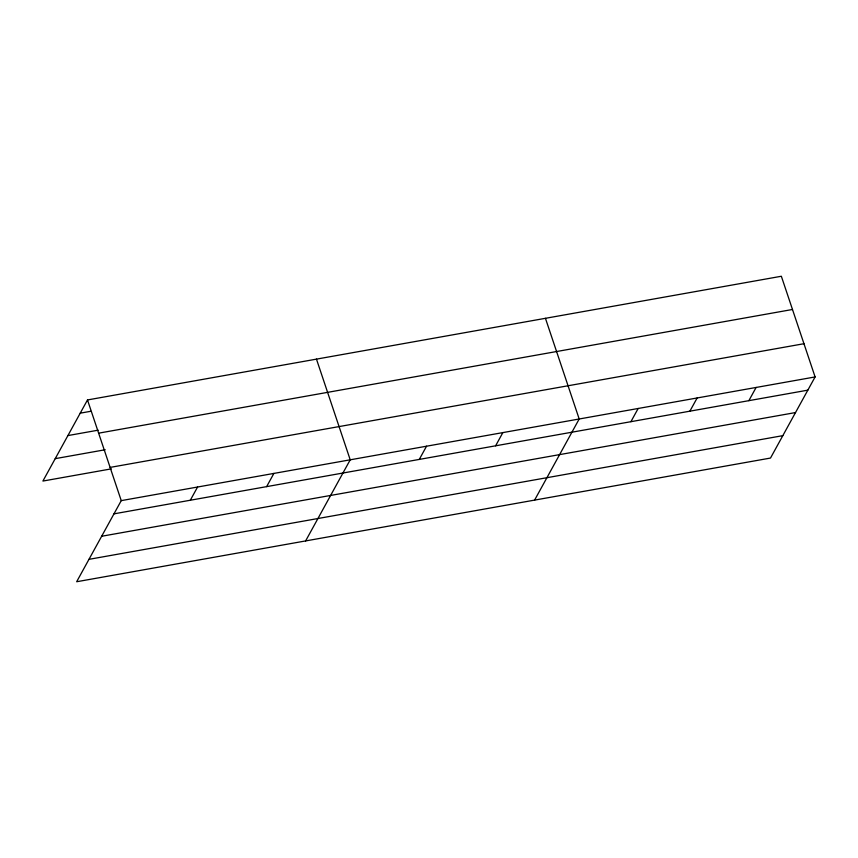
<?xml version="1.0" encoding="UTF-8"?>
<svg xmlns="http://www.w3.org/2000/svg" width="858" height="858" viewBox="0 0 858 858"><rect width="100%" height="100%" fill="white"/><g stroke="black" fill="none" stroke-linecap="round" stroke-linejoin="round"><path stroke-width="1.29" d="M87.495 399.946L121.246 500.632L76.652 581.745L770.505 458.054L815.1 376.941L781.348 276.255L87.495 399.946L42.9 481.059L111.325 468.865M190.304 500.246L197.576 487.022M266.623 486.636L273.895 473.412M305.62 540.926L350.214 459.813L316.463 359.127M419.272 459.427L426.544 446.203M495.602 445.817L502.863 432.593M534.598 500.107L579.193 418.994L545.441 318.307M630.898 421.696L638.17 408.483M689.875 411.186L697.146 397.962M748.852 400.675L756.123 387.451M80.223 413.17L90.755 411.293M67.911 435.574L98.177 430.18M98.638 433.172L792.481 309.481M55.223 458.655L105.223 449.742M110.114 467.406L803.957 343.715M121.246 500.632L815.1 376.941M113.985 513.845L807.828 390.154M101.662 536.261L795.516 412.559M88.975 559.341L782.818 435.649"/></g></svg>
